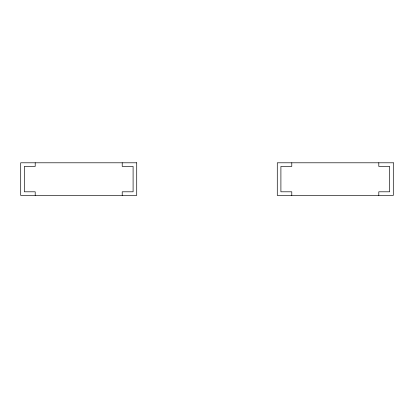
<?xml version="1.0" encoding="UTF-8"?>
<svg xmlns="http://www.w3.org/2000/svg" width="414" height="414" viewBox="0 0 414 414"><rect width="100%" height="100%" fill="white"/><g stroke="black" fill="none" stroke-linecap="round" stroke-linejoin="round"><path stroke-width="0.62" d="M378.8 162.795L378.8 166.423L389.672 166.423L389.672 191.801L378.8 191.801L378.8 195.424M291.782 162.795L291.782 166.423L280.904 166.423L280.904 191.801L291.782 191.801L291.782 195.424M122.218 162.795L122.218 166.423L133.096 166.423L133.096 191.801L122.218 191.801L122.218 195.424M35.2 162.795L35.2 166.423L24.328 166.423L24.328 191.801L35.2 191.801L35.2 195.424M136.718 162.795L20.7 162.795L20.7 195.424L136.718 195.424L136.718 162.795M393.3 162.795L277.282 162.795L277.282 195.424L393.3 195.424L393.3 162.795"/></g></svg>
